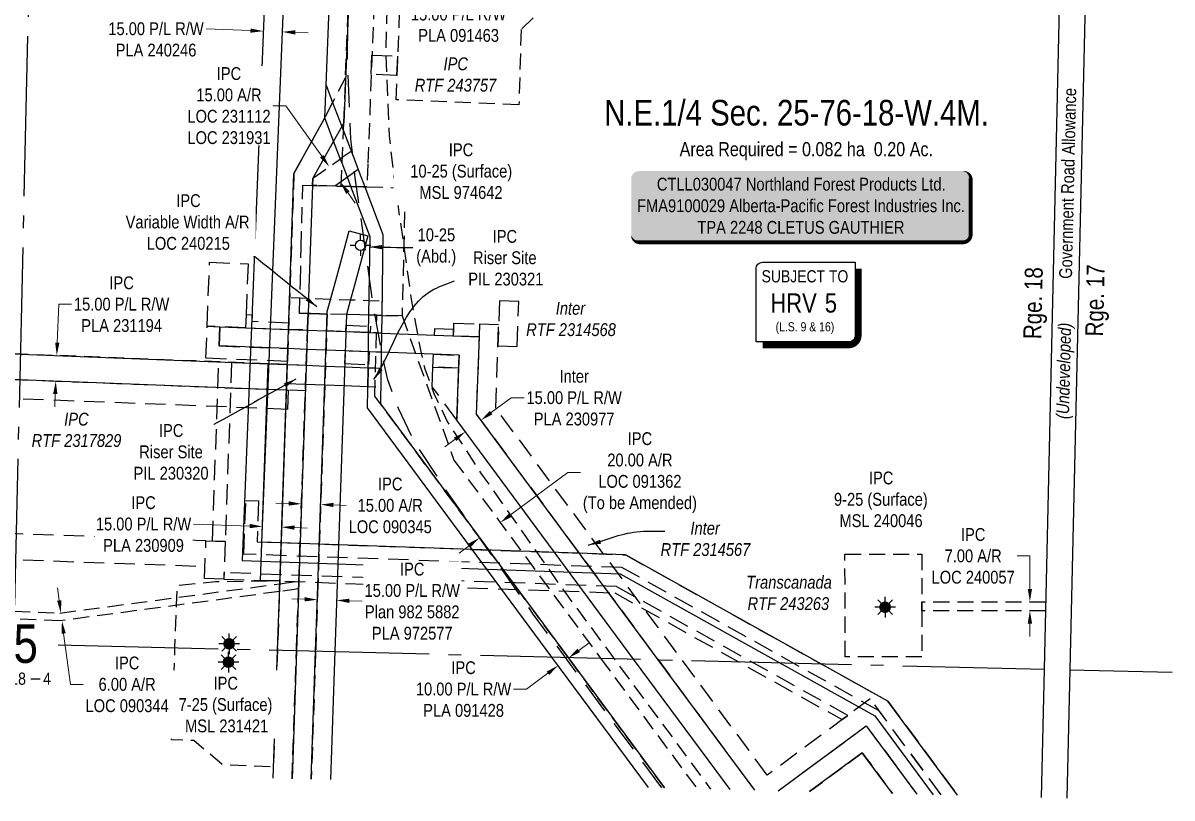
# Model space of a CAD drawing. Extents: x 394144 to 399238, y 6164209 to 6168457.
# Drawn here: x 395577 to 396474, y 6164209 to 6164814 of the extents above; entities that cross this region are included whole.
import ezdxf
from ezdxf.enums import TextEntityAlignment as Align

# ---------------------------------------------------------------- set-up
doc = ezdxf.new("R2010")
doc.units = 0
doc.header["$LTSCALE"] = 5
doc.header["$PDSIZE"] = 0.5
for name, pattern in [('foc-ACCESSROAD', [3.75, 2.5, -1.25]), ('foc-QUARTERLINE', [33, 25, -3, 2, -3]), ('HIDDEN2', [4.7625, 3.175, -1.5875])]:
    doc.linetypes.add(name, pattern=pattern)
doc.layers.get('Defpoints').update_dxf_attribs({"color": 9})
for name, color, linetype in [('10', 1, 'Continuous'), ('9', 3, 'Continuous'), ('AS-SURFACE IMPACT', 7, 'Continuous'), ('C-AR', 13, 'foc-ACCESSROAD'), ('C-RW', 13, 'Continuous'), ('C-SYMBOL', 7, 'Continuous'), ('C-WS', 13, 'foc-ACCESSROAD'), ('C-WS-S', 13, 'Continuous'), ('CG-NOTES', 7, 'Continuous'), ('CTW', 7, 'Continuous'), ('D-TXT', 6, 'Continuous'), ('F-RW', 190, 'Continuous'), ('F-WS-S', 190, 'Continuous'), ('L-AREAREQUIRED', 7, 'Continuous'), ('L-ROAD-T', 7, 'Continuous'), ('L-SEC', 7, 'Continuous'), ('L-SECLBL', 7, 'Continuous'), ('L-SECQ', 8, 'foc-QUARTERLINE'), ('T-EXISTING TFA', 220, 'HIDDEN2'), ('T-EXISTING TFA-T', 220, 'Continuous')]:
    doc.layers.add(name, color=color, linetype=linetype)
for name, color, linetype, lineweight in [('C-AR-T', 13, 'Continuous', 9), ('C-RW-T', 13, 'Continuous', 9), ('C-WS-T', 13, 'Continuous', 9), ('F-RW-T', 190, 'Continuous', 9), ('T-TEXT', 48, 'Continuous', 18)]:
    doc.layers.add(name, color=color, linetype=linetype, lineweight=lineweight)
doc.styles.add('100L', font='ARIALN.TTF', dxfattribs={"height": 11})
doc.styles.add('175L', font='ARIALN.TTF', dxfattribs={"height": 20})
doc.styles.add('80', font='ARIALN.TTF', dxfattribs={"height": 10})
doc.styles.add('80CG', font='ARIALN.TTF', dxfattribs={"height": 10})
doc.styles.add('80L', font='ARIALN.TTF', dxfattribs={"height": 10})
doc.styles.add('80LS', font='ARIALNI.TTF', dxfattribs={"height": 10})
doc.styles.add('HRV', font='ARIALN.TTF', dxfattribs={"height": 3})
doc.styles.add('SIMPLEX', font='ARIALN.TTF')
doc.dimstyles.new('Compass 5 000', dxfattribs={"dimscale": 5, "dimtxt": 9, "dimasz": 2, "dimexe": 0.2, "dimexo": 0.0625, "dimgap": 0.5, "dimtad": 0, "dimtih": 1, "dimtoh": 1, "dimzin": 0, "dimdsep": 46, "dimtxsty": '80CG', "dimcen": 0.1, "dimse1": 1, "dimse2": 1, "dimclrd": 256, "dimclrt": 256, "dimaunit": 1, "dimadec": 4, "dimazin": 0, "dimtfac": 0.06, "dimtofl": 0, "dimtmove": 0, "dimatfit": 1, "dimfxl": 0.2, "dimtolj": 1, "dimtzin": 0, "dimlwd": -1, "dimarcsym": 0})

# ---------------------------------------------------------------- blocks, each defined once
blk = doc.blocks.new('L-SECLBL')
at = {"layer": '9', "color": 7}
for p, q in [((-5.08, -27.83), (-12.29, -27.83)), ((20.7, -27.83), (13.5, -27.83))]:
    blk.add_line(p, q, dxfattribs=at)
at = {"layer": '10', "color": 2, "style": 'SIMPLEX'}
blk.add_attdef('SEC', text='', height=30, dxfattribs=at).set_placement((0, 0), align=Align.MIDDLE)
at = {"layer": '10', "color": 5, "style": '80L'}
blk.add_attdef('TWP', text='', height=9.5, dxfattribs=at).set_placement((-14.43, -27.37), align=Align.MIDDLE_RIGHT)
blk.add_attdef('RGE', text='', height=9.5, dxfattribs=at).set_placement((3.62, -27.37), align=Align.MIDDLE_CENTER)
blk.add_attdef('MER', text='', height=9.5, dxfattribs=at).set_placement((23.17, -27.37), align=Align.MIDDLE_LEFT)
blk = doc.blocks.new('*U421')
h = blk.add_hatch(color=255)
edge = h.paths.add_edge_path()
edge.add_line((-126.5, -28.5), (126.5, -28.5))
edge.add_arc((126.5, -22.5), 6, 270, 360)
edge.add_line((132.5, -22.5), (132.5, 21))
edge.add_arc((126.5, 21), 6, 360, 450)
edge.add_line((126.5, 27), (-126.5, 27))
edge.add_arc((-126.5, 21), 6, 90, 180)
edge.add_line((-132.5, 21), (-132.5, -22.5))
edge.add_arc((-126.5, -22.5), 6, 180, 270)
at = {"color": 44, "flags": 128}
blk.add_lwpolyline([(-126.5, -28.5, 3, 3, 0), (126.5, -28.5, 3, 3, 0.414214), (132.5, -22.5, 3, 3, 0), (132.5, 21, 3, 0, 0.414214), (126.5, 27, 0, 0, 0), (-126.5, 27, 0, 0, 0.414214), (-132.5, 21, 0, 0, 0), (-132.5, -22.5, 0, 3, 0.414214)], format="xyseb", close=True, dxfattribs=at)
at = {"color": 44, "style": '80'}
blk.add_attdef('ENTER_TEXT_001', (-35.99, -5), '', height=10, dxfattribs=at)
blk = doc.blocks.new('HRV')
blk.add_lwpolyline([(-35.14, 31.6), (37.21, 31.6), (37.21, -25.54, -0.414214), (32.21, -30.54), (-40.14, -30.54), (-40.14, 26.6, -0.414214)], format="xyb", close=True)
at = {"const_width": 5, "flags": 128}
blk.add_lwpolyline([(-35.14, -33.04), (32.21, -33.04, 0.414214), (39.71, -25.54), (39.71, 26.6)], format="xyb", dxfattribs=at)
at = {"style": '80L'}
blk.add_text('SUBJECT TO', height=9.5, dxfattribs=at).set_placement((-2.01, 13.06), align=Align.BOTTOM_CENTER)
blk.add_attdef('(N.W.1/4 00)', text='', height=7.12, dxfattribs=at).set_placement((-2.01, -24.45), align=Align.BOTTOM_CENTER)
at = {"layer": 'CTW', "color": 3, "style": 'HRV'}
blk.add_text('HRV', height=15, dxfattribs=at).set_placement((-10.88, -0.18), align=Align.MIDDLE_CENTER)
blk.add_attdef('0', text='', height=15, dxfattribs=at).set_placement((18.28, -0.18), align=Align.MIDDLE_CENTER)
blk = doc.blocks.new('*D424')
at = {"layer": 'C-AR-T', "transparency": 16777216}
for p, q in [((395605.33, 6164362.85), (395604.01, 6164372.76)), ((395608.77, 6164337.09), (395614.07, 6164297.39)), ((395614.07, 6164297.39), (395624.07, 6164297.39))]:
    blk.add_line(p, q, dxfattribs=at)
for points in [[(395606.99, 6164363.07), (395603.68, 6164362.63), (395606.66, 6164352.94)], [(395610.43, 6164337.31), (395607.12, 6164336.86), (395607.45, 6164347)]]:
    blk.add_solid(points, dxfattribs=at)
at = {"layer": 'Defpoints', "color": 0, "transparency": 16777216}
for p in [(395672.63, 6164361.75), (395673.42, 6164355.81), (395606.66, 6164352.94)]:
    blk.add_point(p, dxfattribs=at)
at = {"layer": 'C-AR-T', "transparency": 16777216, "insert": (395658.36, 6164297.39), "char_height": 10, "attachment_point": 5, "style": '80CG'}
blk.add_mtext('\\A1;IPC\\P6.00 A/R\\PLOC 090344', dxfattribs=at)
blk = doc.blocks.new('*D425')
at = {"layer": 'C-AR-T', "transparency": 16777216}
for p, q in [((395784.52, 6164438.61), (395774.53, 6164438.95)), ((395819.51, 6164437.41), (395829.5, 6164437.06))]:
    blk.add_line(p, q, dxfattribs=at)
for points in [[(395784.58, 6164440.28), (395784.46, 6164436.94), (395794.51, 6164438.27)], [(395819.57, 6164439.07), (395819.45, 6164435.74), (395809.52, 6164437.75)]]:
    blk.add_solid(points, dxfattribs=at)
at = {"layer": 'Defpoints', "color": 0, "transparency": 16777216}
for p in [(395794.51, 6164438.27), (395793.82, 6164417.97), (395808.82, 6164417.46)]:
    blk.add_point(p, dxfattribs=at)
at = {"layer": 'C-AR-T', "transparency": 16777216, "insert": (395863.84, 6164437.06), "char_height": 10, "attachment_point": 5, "style": '80CG'}
blk.add_mtext('\\A1;IPC\\P15.00 A/R\\PLOC 090345', dxfattribs=at)
blk = doc.blocks.new('*D428')
at = {"layer": 'C-AR-T', "transparency": 16777216}
for p, q in [((395957.79, 6164429.63), (396002.46, 6164462.69)), ((396002.46, 6164462.69), (396012.46, 6164462.69)), ((395925.63, 6164405.83), (395917.59, 6164399.88))]:
    blk.add_line(p, q, dxfattribs=at)
for points in [[(395956.8, 6164430.97), (395958.78, 6164428.29), (395949.75, 6164423.68)], [(395924.64, 6164407.17), (395926.62, 6164404.49), (395933.67, 6164411.78)]]:
    blk.add_solid(points, dxfattribs=at)
at = {"layer": 'Defpoints', "color": 0, "transparency": 16777216}
for p in [(395949.75, 6164423.68), (395993.66, 6164364.36), (395977.58, 6164352.45)]:
    blk.add_point(p, dxfattribs=at)
at = {"layer": 'C-AR-T', "transparency": 16777216, "insert": (396058.84, 6164462.69), "char_height": 10, "attachment_point": 5, "style": '80CG'}
blk.add_mtext('\\A1;IPC\\P20.00 A/R\\PLOC 091362\\P(To be Amended)', dxfattribs=at)
blk = doc.blocks.new('*D429')
at = {"layer": 'C-AR-T', "transparency": 16777216}
for p, q in [((395782.18, 6164749.06), (395772.18, 6164749.06)), ((395810.39, 6164709.6), (395782.18, 6164749.06)), ((395830.71, 6164681.17), (395836.52, 6164673.04))]:
    blk.add_line(p, q, dxfattribs=at)
for points in [[(395811.74, 6164710.57), (395809.03, 6164708.63), (395816.2, 6164701.46)], [(395832.06, 6164682.14), (395829.35, 6164680.2), (395824.89, 6164689.31)]]:
    blk.add_solid(points, dxfattribs=at)
at = {"layer": 'Defpoints', "color": 0, "transparency": 16777216}
for p in [(395816.2, 6164701.46), (395820.69, 6164704.67), (395829.38, 6164692.51)]:
    blk.add_point(p, dxfattribs=at)
at = {"layer": 'C-AR-T', "transparency": 16777216, "insert": (395737.91, 6164749.06), "char_height": 10, "attachment_point": 5, "style": '80CG', "bg_fill": 3, "box_fill_scale": 1.1, "bg_fill_color": 256, "bg_fill_true_color": 13158600, "bg_fill_transparency": 0}
blk.add_mtext('\\A1;IPC\\P15.00 A/R\\PLOC 231112\\PLOC 231931', dxfattribs=at)
blk = doc.blocks.new('*D430')
at = {"layer": 'C-AR-T', "transparency": 16777216}
for p, q in [((396363.41, 6164397.65), (396353.41, 6164397.65)), ((396363.41, 6164371.87), (396363.41, 6164397.65)), ((396363.41, 6164344.87), (396363.41, 6164334.87))]:
    blk.add_line(p, q, dxfattribs=at)
for points in [[(396365.08, 6164371.87), (396361.75, 6164371.87), (396363.41, 6164361.87)], [(396365.08, 6164344.87), (396361.75, 6164344.87), (396363.41, 6164354.87)]]:
    blk.add_solid(points, dxfattribs=at)
at = {"layer": 'Defpoints', "color": 0, "transparency": 16777216}
for p in [(396313.28, 6164361.87), (396363.41, 6164361.87), (396313.28, 6164354.87)]:
    blk.add_point(p, dxfattribs=at)
at = {"layer": 'C-AR-T', "transparency": 16777216, "insert": (396319.11, 6164397.65), "char_height": 10, "attachment_point": 5, "style": '80CG'}
blk.add_mtext('\\A1;IPC\\P7.00 A/R\\PLOC 240057', dxfattribs=at)
blk = doc.blocks.new('*D444')
at = {"layer": 'C-RW-T', "transparency": 16777216}
for p, q in [((395796.97, 6164363.83), (395786.97, 6164364.18)), ((395831.94, 6164362.63), (395841.93, 6164362.29))]:
    blk.add_line(p, q, dxfattribs=at)
for points in [[(395797.03, 6164365.5), (395796.91, 6164362.17), (395806.96, 6164363.49)], [(395831.99, 6164364.3), (395831.88, 6164360.97), (395821.94, 6164362.98)]]:
    blk.add_solid(points, dxfattribs=at)
at = {"layer": 'Defpoints', "color": 0, "transparency": 16777216}
for p in [(395812.74, 6164531.47), (395827.71, 6164530.96), (395806.96, 6164363.49)]:
    blk.add_point(p, dxfattribs=at)
at = {"layer": 'C-RW-T', "transparency": 16777216, "insert": (395881.02, 6164362.29), "char_height": 10, "attachment_point": 5, "style": '80CG', "bg_fill": 3, "box_fill_scale": 1.1, "bg_fill_color": 256, "bg_fill_true_color": 13158600, "bg_fill_transparency": 0}
blk.add_mtext('\\A1;IPC\\P15.00 P/L R/W\\PPlan 982 5882\\PPLA 972577', dxfattribs=at)
blk = doc.blocks.new('*D445')
at = {"layer": 'C-RW-T', "transparency": 16777216}
for p, q in [((396011.1, 6164323.98), (396019.14, 6164329.93)), ((395986.99, 6164306.13), (395970.2, 6164293.71)), ((395970.2, 6164293.71), (395960.2, 6164293.71))]:
    blk.add_line(p, q, dxfattribs=at)
for points in [[(396010.11, 6164325.32), (396012.09, 6164322.64), (396003.06, 6164318.03)], [(395985.99, 6164307.47), (395987.98, 6164304.79), (395995.02, 6164312.08)]]:
    blk.add_solid(points, dxfattribs=at)
at = {"layer": 'Defpoints', "color": 0, "transparency": 16777216}
for p in [(395941.76, 6164400.86), (395933.72, 6164394.91), (395995.02, 6164312.08)]:
    blk.add_point(p, dxfattribs=at)
at = {"layer": 'C-RW-T', "transparency": 16777216, "insert": (395921.12, 6164293.71), "char_height": 10, "attachment_point": 5, "style": '80CG'}
blk.add_mtext('\\A1;IPC\\P10.00 P/L R/W^JPLA 091428', dxfattribs=at)
blk = doc.blocks.new('*D446')
at = {"layer": 'C-RW-T', "transparency": 16777216}
for p, q in [((395806.03, 6164823.39), (395796.04, 6164823.79)), ((395840.99, 6164821.98), (395878.15, 6164820.49))]:
    blk.add_line(p, q, dxfattribs=at)
for points in [[(395806.1, 6164825.05), (395805.96, 6164821.72), (395816.02, 6164822.99)], [(395841.06, 6164823.65), (395840.92, 6164820.32), (395831, 6164822.38)]]:
    blk.add_solid(points, dxfattribs=at)
at = {"layer": 'Defpoints', "color": 0, "transparency": 16777216}
for p in [(395816.02, 6164822.99), (395814.74, 6164791.06), (395829.72, 6164790.46)]:
    blk.add_point(p, dxfattribs=at)
at = {"layer": 'C-RW-T', "transparency": 16777216, "insert": (395917.24, 6164820.49), "char_height": 10, "attachment_point": 5, "style": '80CG'}
blk.add_mtext('\\A1;IPC\\P15.00 P/L R/W\\PPLA 091463', dxfattribs=at)
blk = doc.blocks.new('*D447')
at = {"layer": 'C-RW-T', "transparency": 16777216}
for p, q in [((395603.8, 6164564.05), (395604.97, 6164594.08)), ((395604.97, 6164594.08), (395614.97, 6164594.08)), ((395602.24, 6164524.09), (395601.85, 6164514.1))]:
    blk.add_line(p, q, dxfattribs=at)
for points in [[(395602.14, 6164564.12), (395605.47, 6164563.99), (395603.41, 6164554.06)], [(395600.58, 6164524.15), (395603.91, 6164524.02), (395602.63, 6164534.08)]]:
    blk.add_solid(points, dxfattribs=at)
at = {"layer": 'Defpoints', "color": 0, "transparency": 16777216}
for p in [(395642.85, 6164552.52), (395602.63, 6164534.08), (395642.07, 6164532.54)]:
    blk.add_point(p, dxfattribs=at)
at = {"layer": 'C-RW-T', "transparency": 16777216, "insert": (395654.06, 6164594.08), "char_height": 10, "attachment_point": 5, "style": '80CG'}
blk.add_mtext('\\A1;IPC\\P15.00 P/L R/W\\PPLA 231194', dxfattribs=at)
blk = doc.blocks.new('*D448')
at = {"layer": 'C-RW-T', "transparency": 16777216}
for p, q in [((395754.1, 6164420.98), (395710.27, 6164422.49)), ((395789.08, 6164419.78), (395799.07, 6164419.43))]:
    blk.add_line(p, q, dxfattribs=at)
for points in [[(395754.16, 6164422.65), (395754.05, 6164419.32), (395764.1, 6164420.64)], [(395789.13, 6164421.44), (395789.02, 6164418.11), (395779.08, 6164420.12)]]:
    blk.add_solid(points, dxfattribs=at)
at = {"layer": 'Defpoints', "color": 0, "transparency": 16777216}
for p in [(395765.31, 6164455.72), (395780.29, 6164455.2), (395764.1, 6164420.64)]:
    blk.add_point(p, dxfattribs=at)
at = {"layer": 'C-RW-T', "transparency": 16777216, "insert": (395671.18, 6164422.49), "char_height": 10, "attachment_point": 5, "style": '80CG', "bg_fill": 3, "box_fill_scale": 1.1, "bg_fill_color": 256, "bg_fill_true_color": 13158600, "bg_fill_transparency": 0}
blk.add_mtext('\\A1;IPC\\P15.00 P/L R/W\\PPLA 230909', dxfattribs=at)
blk = doc.blocks.new('*D451')
at = {"layer": 'Defpoints', "color": 0, "transparency": 16777216}
for p in [(395934.64, 6164503.55), (395960.12, 6164469.13), (395948.07, 6164460.21)]:
    blk.add_point(p, dxfattribs=at)
at = {"layer": 'F-RW-T', "transparency": 16777216}
for p, q in [((395942.67, 6164509.5), (395958.4, 6164521.14)), ((395958.4, 6164521.14), (395968.4, 6164521.14)), ((395914.55, 6164488.68), (395906.51, 6164482.73))]:
    blk.add_line(p, q, dxfattribs=at)
for points in [[(395941.68, 6164510.84), (395943.66, 6164508.16), (395934.64, 6164503.55)], [(395913.55, 6164490.02), (395915.54, 6164487.34), (395922.58, 6164494.63)]]:
    blk.add_solid(points, dxfattribs=at)
at = {"layer": 'F-RW-T', "transparency": 16777216, "insert": (396007.49, 6164521.14), "char_height": 10, "attachment_point": 5, "style": '80CG'}
blk.add_mtext('\\A1;Inter\\P15.00 P/L R/W\\PPLA 230977', dxfattribs=at)
blk = doc.blocks.new('GABD')
for p, q in [((-0.81, 0), (-1.62, 0)), ((0, 0.81), (0, 1.62)), ((1.62, 0), (0.81, 0)), ((0, -0.81), (0, -1.62))]:
    blk.add_line(p, q)
blk.add_circle((0, 0), 0.8)
blk = doc.blocks.new('GAS')
h = blk.add_hatch(color=255)
h.dxf.hatch_style = 1
edge = h.paths.add_edge_path()
edge.add_arc((0, 0), 0.9, 0, 360)
for p, q in [((-0.81, 0), (-1.62, 0)), ((-0.57, 0.57), (-1.14, 1.14)), ((0, 0.81), (0, 1.62)), ((0.57, 0.57), (1.14, 1.14)), ((1.62, 0), (0.81, 0)), ((-0.57, -0.57), (-1.14, -1.14)), ((0, -0.81), (0, -1.62)), ((1.14, -1.14), (0.57, -0.57))]:
    blk.add_line(p, q)
blk.add_circle((0, 0), 0.8)
blk = doc.blocks.new('*D478')
at = {"layer": 'Defpoints', "color": 0, "transparency": 16777216}
for p in [(395764.69, 6164807.25), (395760.45, 6164701.76), (395775.44, 6164701.16)]:
    blk.add_point(p, dxfattribs=at)
at = {"layer": 'F-RW-T', "transparency": 16777216}
for p, q in [((395754.7, 6164807.65), (395720.02, 6164809.05)), ((395789.67, 6164806.25), (395799.66, 6164805.85))]:
    blk.add_line(p, q, dxfattribs=at)
for points in [[(395754.77, 6164809.32), (395754.63, 6164805.99), (395764.69, 6164807.25)], [(395789.73, 6164807.92), (395789.6, 6164804.58), (395779.67, 6164806.65)]]:
    blk.add_solid(points, dxfattribs=at)
at = {"layer": 'F-RW-T', "transparency": 16777216, "insert": (395680.93, 6164809.05), "char_height": 10, "attachment_point": 5, "style": '80CG'}
blk.add_mtext('\\A1;Transcanada\\P15.00 P/L R/W\\PPLA 240246', dxfattribs=at)

msp = doc.modelspace()

# ---------------------------------------------------------------- linework, layer by layer
at = {"layer": 'C-AR'}
for points in [[(395846.267, 6164703.536), (395845.552, 6164685.715), (395843.894, 6164685.757), (395842.394, 6164685.794), (395833.551, 6164686.015), (395833.093, 6164686.026), (395825.551, 6164686.215), (395826.215, 6164704.263), (395827.276, 6164729.354), (395827.531, 6164735.741), (395834.292, 6164905.003), (395840.195, 6165054.742), (395848.332, 6165054.42), (395860.328, 6165053.945), (395846.267, 6164703.536)], [(395825.686, 6164689.886), (395820.696, 6164686.336), (395806.47, 6164686.691), (395803.259, 6164686.771), (395803.464, 6164692.355), (395824.894, 6164707.674), (395826.405, 6164708.754), (395833.26, 6164713.654), (395834, 6164711.715), (395834.527, 6164710.33), (395838.771, 6164699.196), (395830.378, 6164693.224), (395825.686, 6164689.886)], [(395777.35, 6164369.868), (395606.142, 6164347.015), (395570.068, 6164348.432), (395137.65, 6164365.417), (395137.629, 6164371.42), (395570.208, 6164354.428), (395605.905, 6164353.026), (395777.56, 6164375.945), (395792.449, 6164377.933), (395792.348, 6164374.997), (395792.24, 6164371.856), (395777.35, 6164369.868)]]:
    msp.add_lwpolyline(points, close=True, dxfattribs=at)
at = {"layer": 'C-AR', "flags": 128}
for points in [[(395857.334, 6164596.603), (395857.182, 6164585.368), (395856.995, 6164571.607), (395853.072, 6164571.76), (395846.978, 6164571.998), (395829.15, 6164572.693), (395814.175, 6164573.277), (395814.627, 6164586.43), (395808.636, 6164586.58), (395799.627, 6164586.805), (395799.223, 6164575.034), (395799.183, 6164573.861), (395784.402, 6164574.438), (395785.269, 6164599.416), (395793.357, 6164599.099), (395800.041, 6164598.839), (395817.366, 6164598.162), (395832.751, 6164597.562), (395847.338, 6164596.992), (395857.334, 6164596.603)], [(396375.495, 6164354.861), (396278.999, 6164354.871), (396278.998, 6164361.868), (396375.655, 6164361.87), (396375.495, 6164354.861)]]:
    msp.add_lwpolyline(points, close=True, dxfattribs=at)
at = {"layer": 'C-AR'}
for points in [[(395787.187, 6164223.801), (395790.585, 6164323.702), (395792.14, 6164368.931), (395792.24, 6164371.856), (395792.348, 6164374.997), (395792.449, 6164377.933), (395799.223, 6164575.034), (395799.627, 6164586.805), (395808.636, 6164586.58), (395814.627, 6164586.43), (395807.337, 6164374.286), (395805.585, 6164323.329), (395802.184, 6164223.428)], [(396078.161, 6164216.555), (396002.763, 6164318.425), (395856.247, 6164516.396), (395851.883, 6164522.294), (395853.357, 6164583.637), (395853.4, 6164585.464), (395857.182, 6164585.369), (395873.051, 6164584.97), (395913.612, 6164472.506), (396028.131, 6164317.795), (396103.543, 6164215.923)]]:
    msp.add_lwpolyline(points, dxfattribs=at)
at = {"layer": 'C-RW'}
for points in [[(395772.328, 6164224.172), (395775.772, 6164324.071), (395777.257, 6164367.167), (395777.35, 6164369.868), (395777.466, 6164373.233), (395777.56, 6164375.945), (395788.599, 6164696.183), (395812.676, 6164739.589), (395813.695, 6164764.982), (395819.337, 6164905.584)], [(395834.292, 6164905.003), (395827.531, 6164735.741), (395825.937, 6164732.867), (395819.596, 6164721.436), (395803.464, 6164692.355), (395803.259, 6164686.771), (395800.066, 6164599.572), (395799.896, 6164594.623), (395799.627, 6164586.805), (395799.223, 6164575.034), (395792.449, 6164377.933), (395792.348, 6164374.997), (395792.24, 6164371.856), (395792.14, 6164368.931), (395790.585, 6164323.702), (395787.187, 6164223.801)], [(396065.487, 6164216.871), (395990.094, 6164318.74), (395846.131, 6164513.261), (395846.762, 6164557), (395846.978, 6164571.998), (395847.174, 6164585.626), (395848.056, 6164646.772), (395833.093, 6164686.026), (395831.135, 6164691.216), (395826.215, 6164704.263), (395825.639, 6164705.74), (395819.596, 6164721.436), (395812.676, 6164739.589), (395813.695, 6164764.982), (395818.826, 6164751.521), (395825.937, 6164732.867), (395827.276, 6164729.354), (395834, 6164711.715), (395834.527, 6164710.33), (395839.523, 6164697.224), (395843.894, 6164685.757), (395858.04, 6164648.647), (395857.182, 6164585.369), (395856.995, 6164571.607), (395856.792, 6164556.609), (395856.247, 6164516.396), (396002.763, 6164318.425), (396078.161, 6164216.555)], [(395802.184, 6164223.428), (395805.585, 6164323.329), (395807.337, 6164374.286), (395814.627, 6164586.43), (395814.694, 6164588.384), (395821.327, 6164612.661), (395824.707, 6164625.03), (395831.9, 6164651.354), (395846.372, 6164647.406), (395835.856, 6164608.923), (395832.503, 6164596.655), (395829.611, 6164586.072), (395820.541, 6164322.956), (395817.132, 6164223.056)]]:
    msp.add_lwpolyline(points, dxfattribs=at)
for points in [[(395846.583, 6164544.579), (395846.367, 6164529.581), (395827.689, 6164530.302), (395812.718, 6164530.88), (395797.725, 6164531.458), (395782.94, 6164532.029), (395782.769, 6164527.059), (395767.786, 6164527.642), (395574.419, 6164535.181), (395205.512, 6164549.562), (395163.683, 6164551.193), (395164.372, 6164571.187), (395165.06, 6164591.154), (395185.041, 6164590.465), (395184.35, 6164570.407), (395574.885, 6164555.175), (395768.475, 6164547.623), (395783.457, 6164547.039), (395798.241, 6164546.463), (395813.234, 6164545.878), (395828.205, 6164545.294), (395846.583, 6164544.579)], [(395768.475, 6164547.623), (395783.457, 6164547.039), (395777.643, 6164378.359), (395762.637, 6164378.272), (395768.475, 6164547.623)]]:
    msp.add_lwpolyline(points, close=True, dxfattribs=at)
at = {"layer": 'C-WS'}
for points in [[(395929.532, 6165051.048), (396160.06, 6165041.883), (396152.755, 6164864.382), (396030.008, 6164869.256), (395966.073, 6164808.604), (395964.354, 6164749.63), (395868.44, 6164753.582), (395880.46, 6165053.121), (395929.532, 6165051.048)], [(395834.299, 6164905.003), (395831.898, 6164845.088), (395828.945, 6164771.155), (395818.826, 6164751.521), (395812.676, 6164739.589), (395788.599, 6164696.183), (395783.457, 6164547.039), (395768.475, 6164547.623), (395574.885, 6164555.175), (395164.372, 6164571.187), (395174.7, 6164870.792), (395300.826, 6164865.766), (395300.827, 6164925.812), (395583.265, 6164914.795), (395634.276, 6164912.804), (395819.337, 6164905.584), (395834.299, 6164905.003)], [(395875.549, 6164684.966), (395873.051, 6164584.97), (395857.182, 6164585.369), (395853.4, 6164585.464), (395852.068, 6164585.503), (395847.174, 6164585.626), (395840.078, 6164585.806), (395829.611, 6164586.072), (395814.627, 6164586.43), (395808.636, 6164586.58), (395799.627, 6164586.805), (395793.054, 6164586.969), (395793.667, 6164611.492), (395794.342, 6164638.502), (395795.552, 6164686.963), (395803.259, 6164686.771), (395806.47, 6164686.691), (395821.942, 6164686.305), (395825.551, 6164686.215), (395833.093, 6164686.026), (395833.551, 6164686.015), (395842.394, 6164685.794), (395843.894, 6164685.757), (395845.552, 6164685.715), (395875.549, 6164684.966)], [(396278.998, 6164361.868), (396278.999, 6164354.871), (396279, 6164319.024), (396219.022, 6164319.02), (396219.017, 6164398.991), (396278.995, 6164398.995), (396278.998, 6164361.868)]]:
    msp.add_lwpolyline(points, close=True, dxfattribs=at)
at = {"layer": 'C-WS', "flags": 128}
for points in [[(395797.554, 6164526.482), (395782.769, 6164527.059), (395783.457, 6164547.039), (395798.241, 6164546.463), (395797.554, 6164526.482)], [(395856.623, 6164544.187), (395856.42, 6164529.19), (395852.053, 6164529.36), (395846.367, 6164529.581), (395846.583, 6164544.579), (395852.413, 6164544.351), (395856.623, 6164544.187)], [(395775.772, 6164324.071), (395772.633, 6164232.999), (395733.114, 6164234.446), (395710.347, 6164253.53), (395693.095, 6164254.157), (395695.712, 6164326.065), (395696.914, 6164359.13), (395697.135, 6164365.206), (395697.485, 6164374.807), (395727.329, 6164377.674), (395762.637, 6164378.272), (395777.643, 6164378.359), (395777.56, 6164375.945), (395777.466, 6164373.233), (395777.35, 6164369.868), (395777.257, 6164367.167), (395775.772, 6164324.071)]]:
    msp.add_lwpolyline(points, close=True, dxfattribs=at)
at = {"layer": 'C-WS'}
msp.add_lwpolyline([(396191.388, 6164213.736), (396232.414, 6164244.106), (396256.089, 6164212.124)], dxfattribs=at)
at = {"layer": 'F-RW'}
for points in [[(396129.381, 6164215.28), (396053.961, 6164317.153), (395915.886, 6164503.679), (395917.617, 6164554.238), (395883.657, 6164555.562), (395856.792, 6164556.609), (395852.711, 6164556.768), (395846.762, 6164557), (395828.633, 6164557.707), (395813.66, 6164558.291), (395798.667, 6164558.875), (395783.886, 6164559.452), (395730.25, 6164561.544), (395730.834, 6164576.528), (395784.402, 6164574.438), (395799.183, 6164573.861), (395814.175, 6164573.276), (395829.15, 6164572.692), (395846.978, 6164571.998), (395853.072, 6164571.76), (395856.995, 6164571.607), (395878.168, 6164570.781), (395933.185, 6164568.636), (395931.054, 6164508.39), (396072.966, 6164316.682), (396148.388, 6164214.807)], [(396166.946, 6164214.344), (396235.59, 6164265.159), (396275.202, 6164211.648)], [(396256.089, 6164212.124), (396232.414, 6164244.106), (396191.388, 6164213.736)]]:
    msp.add_lwpolyline(points, dxfattribs=at)
at = {"layer": 'L-SEC', "flags": 128}
for points in [[(396392.911, 6165113.243), (396374.446, 6164309.206)], [(396413.015, 6165112.794), (396394.551, 6164308.755), (396392.218, 6164208.734)], [(396374.446, 6164309.206), (396372.115, 6164209.235)]]:
    msp.add_lwpolyline(points, dxfattribs=at)
at = {"layer": 'L-SECQ', "flags": 128}
for points in [[(395588.358, 6165133.345), (395570.319, 6164359.202)], [(395604.375, 6164328.345), (396374.446, 6164309.206)], [(396394.551, 6164308.755), (396474.421, 6164306.964)]]:
    msp.add_lwpolyline(points, dxfattribs=at)
at = {"layer": 'T-EXISTING TFA'}
for points in [[(395848.858, 6164773.52), (395849.448, 6164788.569), (395869.425, 6164787.787), (395868.835, 6164772.737)], [(395752.76, 6164625.692), (395750.812, 6164575.748), (395720.845, 6164576.917), (395722.794, 6164626.861)], [(395962.926, 6164561.087), (395964.166, 6164596.153), (395949.18, 6164596.683), (395947.94, 6164561.617)], [(395750.812, 6164575.748), (395784.402, 6164574.438), (395784.597, 6164579.432), (395756.001, 6164580.548), (395756.196, 6164585.542), (395751.202, 6164585.737)], [(395730.834, 6164576.528), (395730.25, 6164561.544), (395783.886, 6164559.452), (395783.496, 6164549.463), (395719.872, 6164551.945), (395720.845, 6164576.917)], [(395848.15, 6164571.952), (395829.15, 6164572.693), (395829.345, 6164577.687), (395848.345, 6164576.947)], [(395898.124, 6164570.003), (395913.207, 6164569.415), (395913.402, 6164574.41), (395898.319, 6164574.998)], [(395933.185, 6164568.636), (395913.207, 6164569.415), (395913.596, 6164579.404), (395933.538, 6164578.627)], [(395828.244, 6164547.719), (395847.235, 6164546.978), (395847.625, 6164556.967), (395828.633, 6164557.707)], [(395917.228, 6164544.249), (395897.179, 6164545.031), (395897.568, 6164555.02), (395917.617, 6164554.238)], [(395163.687, 6164551.225), (395784.025, 6164527.045), (395783.48, 6164512.06), (395163.013, 6164536.245)], [(395734.904, 6164408.937), (395724.914, 6164409.301), (395730.012, 6164549.098), (395740.001, 6164548.734)], [(395897.179, 6164545.031), (395917.228, 6164544.249), (395915.886, 6164503.679), (395896.679, 6164529.624)], [(395733.839, 6164379.565), (395718.855, 6164380.108), (395719.919, 6164409.48), (395734.904, 6164408.937)], [(396221.209, 6164273.169), (396040.569, 6164373.783), (395734.015, 6164384.56), (395733.839, 6164379.565), (396039.189, 6164368.831), (396216.798, 6164269.904)]]:
    msp.add_lwpolyline(points, close=True, dxfattribs=at)
for points in [[(396294.209, 6164211.175), (396238.72, 6164286.132), (396158.309, 6164226.607), (395946.225, 6164513.099), (395948.521, 6164578.043), (395933.538, 6164578.627), (395931.054, 6164508.39), (396148.388, 6164214.807)], [(396294.181, 6164211.212), (396245.715, 6164276.683), (396044.707, 6164388.642), (395749.547, 6164399.018), (395751.079, 6164441.031), (395761.068, 6164440.667), (395759.901, 6164408.657), (396047.467, 6164398.547), (396252.465, 6164284.366), (396306.852, 6164210.896)], [(395719.919, 6164409.48), (395411.231, 6164420.9), (395410.478, 6164400.543), (395719.195, 6164389.504)], [(396166.946, 6164214.344), (396235.59, 6164265.159), (396275.202, 6164211.648)]]:
    msp.add_lwpolyline(points, dxfattribs=at)

# ---------------------------------------------------------------- block references
at = {"layer": 'AS-SURFACE IMPACT'}
ref = msp.add_blockref('*U421', (396184.638, 6164670.951), dxfattribs=dict(at, xscale=1.000360049589051, yscale=1.000360049589051, zscale=1.000360049589051))
ref.add_attrib('ENTER_TEXT_001', 'CTLL030047 Northland Forest Products Ltd.', (396072.097, 6164682.793), dxfattribs={"layer": '0', "color": 44, "height": 10.0036, "style": '80'})
ref.add_attrib('ENTER_TEXT_002', 'FMA9100029 Alberta-Pacific Forest Industries Inc.', (396056.607, 6164665.949), dxfattribs={"layer": '0', "color": 44, "height": 10.0036, "style": '80'})
ref.add_attrib('ENTER_TEXT_003', 'TPA 2248 CLETUS GAUTHIER', (396103.701, 6164649.099), dxfattribs={"layer": '0', "color": 44, "height": 10.0036, "style": '80'})
at = {"layer": 'C-WS-S', "xscale": 4.99816500000001, "yscale": 4.99816500000001, "zscale": 4.99816500000001}
for p in [(396250.327, 6164357.629), (395737.971, 6164329.069)]:
    msp.add_blockref('GAS', p, dxfattribs=at)
at = {"layer": 'CG-NOTES', "xscale": 0.9999759113300081, "yscale": 0.9999759113300081, "zscale": 0.9999759113300081}
msp.add_blockref('HRV', (396189.735, 6164595.249), dxfattribs=at).add_auto_attribs({'(N.W.1/4 00)': '(L.S. 9 & 16)', '0': '5'})
at = {"layer": 'F-WS-S', "xscale": 5, "yscale": 5, "zscale": 5}
msp.add_blockref('GABD', (395840.659, 6164640.034), dxfattribs=at)
at = {"layer": 'L-SECLBL'}
msp.add_blockref('L-SECLBL', (395569.62, 6164329.209), dxfattribs=at).add_auto_attribs({'SEC': '25', 'TWP': '76', 'RGE': '18', 'MER': '4'})

# ---------------------------------------------------------------- texts
at = {"layer": 'C-SYMBOL', "color": 3, "style": '175L'}
msp.add_text('N.E.1/4 Sec. 25-76-18-W.4M.', height=20, dxfattribs=at).set_placement((396181.18, 6164727.573), align=Align.BOTTOM_CENTER)
at = {"layer": 'D-TXT', "color": 3, "char_height": 13.9997, "attachment_point": 1, "rotation": 88.716232, "style": '80L'}
for s, width, insert in [('Rge. 18', 73.75526, (396358.242, 6164567.052)), ('Rge. 17', 63.86109, (396406.562, 6164569.149))]:
    msp.add_mtext_dynamic_manual_height_columns(s, width=width, gutter_width=47.5, heights=[0], dxfattribs=dict(at, insert=insert))
at = {"layer": 'L-AREAREQUIRED', "color": 5, "style": '100L'}
msp.add_text('Area Required = 0.082 ha  0.20 Ac.', height=11, dxfattribs=at).set_placement((396188.804, 6164706.343), align=Align.BOTTOM_CENTER)
at = {"layer": 'L-ROAD-T', "style": '80L'}
msp.add_text('Government Road Allowance', height=9.99976, rotation=88.684484, dxfattribs=at).set_placement((396392.954, 6164688.408), align=Align.MIDDLE_CENTER)
at = {"layer": 'T-TEXT', "style": '80LS'}
msp.add_text('(Undeveloped)', height=9.99976, rotation=88.684484, dxfattribs=at).set_placement((396389.77, 6164542.096), align=Align.MIDDLE_CENTER)

# ---------------------------------------------------------------- dimensions: what is measured, and where the dimension line sits
at = {"layer": 'C-AR-T'}
for base, p1, p2, angle, text, picture, middle in [((395794.514, 6164438.266), (395808.818, 6164417.457), (395793.817, 6164417.973), 178.031721, 'IPC\\P15.00 A/R\\PLOC 090345', '*D425', (395863.838, 6164437.063)), ((396363.413, 6164361.869), (396313.285, 6164354.867), (396313.285, 6164361.868), 90.001138, 'IPC\\P7.00 A/R\\PLOC 240057', '*D430', (396319.112, 6164397.65)), ((395606.658, 6164352.939), (395673.422, 6164355.806), (395672.629, 6164361.747), 97.605053, 'IPC\\P6.00 A/R\\PLOC 090344', '*D424', (395658.365, 6164297.392))]:
    dim = msp.add_linear_dim(base=base, p1=p1, p2=p2, angle=angle, text=text, dimstyle='Compass 5 000', dxfattribs=at)
    dim.commit()
    dim.dimension.update_dxf_attribs({"geometry": picture, "text_midpoint": middle, "dimtype": 161})
at = {"layer": 'C-RW-T'}
dim = msp.add_linear_dim(base=(395995.023, 6164312.08), p1=(395941.76, 6164400.858), p2=(395933.722, 6164394.91), angle=216.504717, text='IPC\\P10.00 P/L R/W^JPLA 091428', dimstyle='Compass 5 000', dxfattribs=at)
dim.commit()
dim.dimension.update_dxf_attribs({"geometry": '*D445', "text_midpoint": (395921.118, 6164293.712), "dimtype": 161})

# ---------------------------------------------------------------- leaders
at = {"layer": 'C-AR-T', "path_type": 1}
msp.add_leader([(395806.518, 6164592.09), (395745.276, 6164641.436)], dimstyle='Compass 5 000', override={"dimgap": 0.5, "dimtad": 0}, dxfattribs=at)

# ---------------------------------------------------------------- next in the draw order: texts
at = {"layer": 'T-EXISTING TFA-T', "char_height": 10, "attachment_point": 1, "style": '100L', "bg_fill": 2}
for s, insert in [('\\pi25.79011;{\\fArial Narrow|b0|i1|c0|p34;IPC\\P\\pi3.31739;RTF 243757}', (395879.675, 6164786.719)), ('\\pi23.42312;{\\fArial Narrow|b0|i1|c0|p34;Inter\\P\\pi0.13186;RTF 2314567}', (396074.885, 6164424.309))]:
    msp.add_mtext_dynamic_manual_height_columns(s, width=70.21596, gutter_width=55, heights=[0], dxfattribs=dict(at, insert=insert))
at = {"layer": 'T-EXISTING TFA-T', "char_height": 10, "attachment_point": 1, "style": '100L', "bg_fill": 3, "box_fill_scale": 1.1, "bg_fill_color": 256, "bg_fill_transparency": 0}
for s, insert in [('\\pi23.42312;{\\fArial Narrow|b0|i1|c0|p34;Inter\\P\\pi0.31603;RTF 2314568}', (395969.712, 6164595.929)), ('\\pi25.79011;{\\fArial Narrow|b0|i1|c0|p34;IPC\\P\\pi0.38765;RTF 2317829}', (395583.413, 6164509.41)), ('\\pi2.49543;{\\fArial Narrow|b0|i1|c0|p34;Transcanada\\P\\pi3.53909;RTF 243263}', (396139.389, 6164382.128))]:
    msp.add_mtext_dynamic_manual_height_columns(s, width=70.21596, gutter_width=55, heights=[0], dxfattribs=dict(at, insert=insert))

# ---------------------------------------------------------------- next in the draw order: linework, layer by layer
at = {"layer": 'C-AR', "ltscale": 2, "flags": 128}
msp.add_lwpolyline([(396076.028, 6164216.608), (395975.569, 6164352.269), (395909.643, 6164445.782), (395882.158, 6164487.855), (395870.287, 6164512.784), (395861.998, 6164535.22), (395857.792, 6164553.548), (395850.887, 6164591.81), (395836.463, 6164692.807), (395833.166, 6164722.992), (395830.387, 6164788.449), (395835.748, 6165051.045)], dxfattribs=at)
at = {"layer": 'C-AR', "flags": 128}
msp.add_lwpolyline([(395865.73, 6165050.433), (395860.388, 6164788.78), (395863.086, 6164725.258), (395866.22, 6164696.556), (395880.497, 6164596.594), (395887.179, 6164559.567), (395890.795, 6164543.805), (395897.946, 6164524.451), (395908.367, 6164502.568), (395934.458, 6164462.628), (395999.877, 6164369.835), (396114.045, 6164215.662)], dxfattribs=at)
at = {"layer": 'F-RW', "flags": 128}
msp.add_lwpolyline([(396306.852, 6164210.896), (396252.465, 6164284.366), (396047.467, 6164398.547), (395763.68, 6164408.524), (395781.754, 6164858.4), (395691.194, 6164862.039), (395690.592, 6164847.056), (395766.17, 6164844.02), (395748.092, 6164394.068), (396043.328, 6164383.689), (396242.34, 6164272.842), (396287.873, 6164211.333)], dxfattribs=at)

# ---------------------------------------------------------------- next in the draw order: dimensions: what is measured, and where the dimension line sits
at = {"layer": 'C-AR-T'}
dim = msp.add_linear_dim(base=(395949.753, 6164423.681), p1=(395977.58, 6164352.452), p2=(395993.664, 6164364.358), angle=36.509203, text='IPC\\P20.00 A/R\\PLOC 091362\\P(To be Amended)', dimstyle='Compass 5 000', dxfattribs=at)
dim.commit()
dim.dimension.update_dxf_attribs({"geometry": '*D428', "text_midpoint": (396058.839, 6164462.694), "dimtype": 161})

# ---------------------------------------------------------------- next in the draw order: leaders
at = {"layer": 'T-EXISTING TFA-T', "path_type": 1}
msp.add_leader([(396018.472, 6164406.113), (396056.209, 6164416.489), (396078.254, 6164416.932)], dimstyle='Compass 5 000', override={"dimgap": 0.5, "dimtad": 0}, dxfattribs=at)

# ---------------------------------------------------------------- next in the draw order: texts
at = {"layer": 'C-AR-T', "insert": (395657.122, 6164679.956), "char_height": 10, "attachment_point": 1, "style": '80L', "bg_fill": 2}
msp.add_mtext_dynamic_manual_height_columns('\\pi39.59297;IPC\\P\\pi0.07729;Variable Width A/R\\P\\pi16.5234;LOC 240215', width=96.71664, gutter_width=50, heights=[0], dxfattribs=at)
at = {"layer": 'C-WS-T', "char_height": 10, "attachment_point": 1, "style": '80L', "bg_fill": 2}
for s, width, insert in [('\\pi38.04795;IPC\\P\\pi7.97974;10-25 (Surface)\\P\\pi15.06023;MSL 974642', 93.6266, (395871.536, 6164719.652)), ('\\pi30.73213;IPC\\P\\pi3.49816;7-25 (Surface)\\P\\pi8.50157;MSL 231421', 78.99495, (395695.106, 6164303.333))]:
    msp.add_mtext_dynamic_manual_height_columns(s, width=width, gutter_width=50, heights=[0], dxfattribs=dict(at, insert=insert))
at = {"layer": 'C-WS-T', "insert": (396206.952, 6164463.515), "char_height": 10, "attachment_point": 1, "style": '80L', "bg_fill": 3, "box_fill_scale": 1.15, "bg_fill_color": 256, "bg_fill_true_color": 256, "bg_fill_transparency": 0}
msp.add_mtext_dynamic_manual_height_columns('\\pi30.73213;IPC\\P\\pi3.46405;9-25 (Surface)\\P\\pi7.71371;MSL 240046', width=78.99495, gutter_width=50, heights=[0], dxfattribs=at)

# ---------------------------------------------------------------- next in the draw order: dimensions: what is measured, and where the dimension line sits
at = {"layer": 'C-RW-T'}
dim = msp.add_linear_dim(base=(395764.097, 6164420.636), p1=(395780.292, 6164455.204), p2=(395765.307, 6164455.72), angle=178.025755, text='IPC\\P15.00 P/L R/W\\PPLA 230909', dimstyle='Compass 5 000', override={"dimtfill": 1}, dxfattribs=at)
dim.commit()
dim.dimension.update_dxf_attribs({"geometry": '*D448', "text_midpoint": (395671.18, 6164422.492), "dimtype": 161})

# ---------------------------------------------------------------- next in the draw order: block references
at = {"layer": 'C-WS-S', "xscale": 4.99816500000001, "yscale": 4.99816500000001, "zscale": 4.99816500000001}
msp.add_blockref('GAS', (395737.44, 6164314.719), dxfattribs=at)

# ---------------------------------------------------------------- next in the draw order: dimensions: what is measured, and where the dimension line sits
at = {"layer": 'C-AR-T'}
dim = msp.add_linear_dim(base=(395816.203, 6164701.462), p1=(395829.379, 6164692.514), p2=(395820.69, 6164704.669), angle=125.558802, text='IPC\\P15.00 A/R\\PLOC 231112\\PLOC 231931', dimstyle='Compass 5 000', override={"dimtfill": 1}, dxfattribs=at)
dim.commit()
dim.dimension.update_dxf_attribs({"geometry": '*D429', "text_midpoint": (395737.908, 6164749.06), "dimtype": 161})
at = {"layer": 'C-RW-T'}
dim = msp.add_linear_dim(base=(395602.634, 6164534.081), p1=(395642.853, 6164552.524), p2=(395642.074, 6164532.543), angle=267.767426, text='IPC\\P15.00 P/L R/W\\PPLA 231194', dimstyle='Compass 5 000', dxfattribs=at)
dim.commit()
dim.dimension.update_dxf_attribs({"geometry": '*D447', "text_midpoint": (395654.059, 6164594.082), "dimtype": 161})
dim = msp.add_linear_dim(base=(395806.963, 6164363.491), p1=(395827.714, 6164530.959), p2=(395812.735, 6164531.473), angle=178.031841, text='IPC\\P15.00 P/L R/W\\PPlan 982 5882\\PPLA 972577', dimstyle='Compass 5 000', override={"dimtfill": 1}, dxfattribs=at)
dim.commit()
dim.dimension.update_dxf_attribs({"geometry": '*D444', "text_midpoint": (395881.015, 6164362.289), "dimtype": 161})

# ---------------------------------------------------------------- next in the draw order: dimensions: what is measured, and where the dimension line sits
dim = msp.add_linear_dim(base=(395816.023, 6164822.985), p1=(395829.716, 6164790.458), p2=(395814.742, 6164791.059), angle=177.702142, text='IPC\\P15.00 P/L R/W\\PPLA 091463', dimstyle='Compass 5 000', dxfattribs=at)
dim.commit()
dim.dimension.update_dxf_attribs({"geometry": '*D446', "text_midpoint": (395917.239, 6164820.492), "dimtype": 161})
at = {"layer": 'F-RW-T'}
for base, p1, p2, angle, text, picture, middle in [((395764.693, 6164807.253), (395775.437, 6164701.161), (395760.454, 6164701.763), 177.699306, 'Transcanada\\P15.00 P/L R/W\\PPLA 240246', '*D478', (395680.931, 6164809.048)), ((395934.636, 6164503.552), (395948.067, 6164460.206), (395960.118, 6164469.127), 36.510678, 'Inter\\P15.00 P/L R/W\\PPLA 230977', '*D451', (396007.487, 6164521.144))]:
    dim = msp.add_linear_dim(base=base, p1=p1, p2=p2, angle=angle, text=text, dimstyle='Compass 5 000', dxfattribs=at)
    dim.commit()
    dim.dimension.update_dxf_attribs({"geometry": picture, "text_midpoint": middle, "dimtype": 161})

# ---------------------------------------------------------------- next in the draw order: leaders
at = {"layer": 'C-WS-T', "path_type": 1}
for points in [[(395851.154, 6164535.291), (395897.973, 6164605.767), (395914.091, 6164612.311)], [(395790.222, 6164535.657), (395714.306, 6164493.581)]]:
    msp.add_leader(points, dimstyle='Compass 5 000', override={"dimgap": 0.5, "dimtad": 0}, dxfattribs=at)

# ---------------------------------------------------------------- next in the draw order: texts
at = {"layer": 'C-WS-T', "char_height": 10, "attachment_point": 1, "style": '80L', "bg_fill": 2}
for s, insert in [('\\pi20.3058;IPC\\P\\pi4.93404;Riser Site\\P\\pi1.2676;PIL 230321', (395923.54, 6164652.059)), ('\\pi20.3058;IPC\\P\\pi4.93404;Riser Site\\P\\pi0.48997;PIL 230320', (395662.892, 6164500.558))]:
    msp.add_mtext_dynamic_manual_height_columns(s, width=58.14229, gutter_width=50, heights=[0], dxfattribs=dict(at, insert=insert))

# ---------------------------------------------------------------- next in the draw order: texts
at = {"layer": 'F-WS-S', "insert": (395882.295, 6164653.305), "char_height": 10.0036, "attachment_point": 1, "style": '80L', "bg_fill": 2}
msp.add_mtext_dynamic_manual_height_columns('\\pi2.96969;10-25\\P\\pi1.86083;(Abd.)', width=33.5414, gutter_width=50, heights=[0], dxfattribs=at)

# ---------------------------------------------------------------- next in the draw order: leaders
at = {"layer": 'F-WS-S', "color": 2, "path_type": 1}
msp.add_leader([(395847.307, 6164638.795), (395881.523, 6164638.287)], dimstyle='Compass 5 000', override={"dimgap": 0.5, "dimtad": 0}, dxfattribs=at)

doc.saveas('drawing.dxf')
